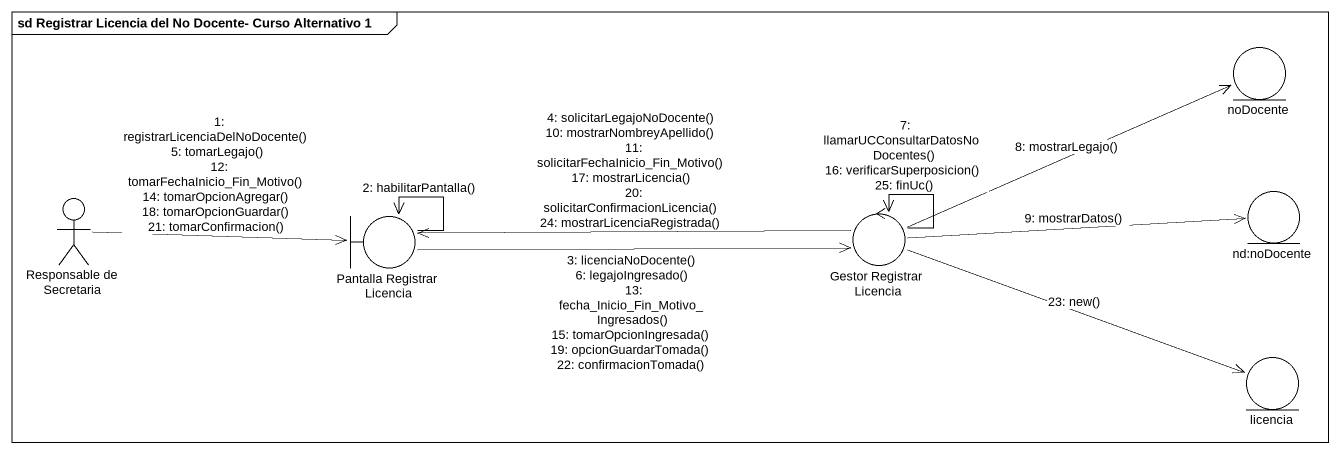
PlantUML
@startuml
mainframe sd Registrar Licencia del No Docente- Curso Alternativo 1
entity noDocente
actor "Responsable de Secretaria" as Responsable_de_Secretaria
boundary "Pantalla Registrar Licencia" as Pantalla_Registrar_Licencia
control "Gestor Registrar Licencia" as Gestor_Registrar_Licencia
entity "nd:noDocente" as nd_noDocente
entity licencia
Responsable_de_Secretaria -right-> Pantalla_Registrar_Licencia : 1: registrarLicenciaDelNoDocente()\n5: tomarLegajo()\n12: tomarFechaInicio_Fin_Motivo()\n14: tomarOpcionAgregar()\n18: tomarOpcionGuardar()\n21: tomarConfirmacion()
Pantalla_Registrar_Licencia --> Pantalla_Registrar_Licencia : 2: habilitarPantalla()
Pantalla_Registrar_Licencia -right-> Gestor_Registrar_Licencia : 3: licenciaNoDocente()\n6: legajoIngresado()\n13: fecha_Inicio_Fin_Motivo_Ingresados()\n15: tomarOpcionIngresada()\n19: opcionGuardarTomada()\n22: confirmacionTomada()
Gestor_Registrar_Licencia -left-> Pantalla_Registrar_Licencia : 4: solicitarLegajoNoDocente()\n10: mostrarNombreyApellido()\n11: solicitarFechaInicio_Fin_Motivo()\n17: mostrarLicencia()\n20: solicitarConfirmacionLicencia()\n24: mostrarLicenciaRegistrada()
Gestor_Registrar_Licencia --> Gestor_Registrar_Licencia : 7: llamarUCConsultarDatosNoDocentes()\n16: verificarSuperposicion()\n25: finUc()
Gestor_Registrar_Licencia -right-> noDocente : 8: mostrarLegajo()
Gestor_Registrar_Licencia -right-> nd_noDocente : 9: mostrarDatos()
Gestor_Registrar_Licencia -right-> licencia : 23: new()
@enduml
